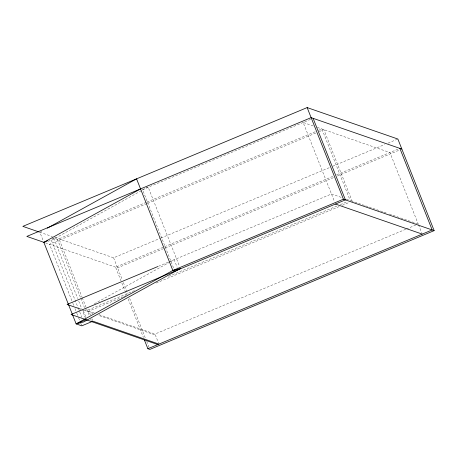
<?xml version="1.0" encoding="UTF-8"?>
<svg xmlns="http://www.w3.org/2000/svg" width="457" height="457" viewBox="0 0 457 457"><rect width="100%" height="100%" fill="white"/><g stroke="black" fill="none" stroke-linecap="round" stroke-linejoin="round"><path stroke-width="0.34" stroke-dasharray="2.29 1.71" d="M41.736 231.225L39.862 232.259L43.346 241.056M47.962 241.25L51.401 240.365L141.87 190.403M142.493 190.061L148.108 186.959L179.612 266.534M94.325 303.808L169.798 262.129M170.421 261.781L174.163 259.713L177.15 267.254M310.629 119.363L142.533 189.592L174.037 269.162M51.927 238.931L53.795 238.154L59.461 240.119L82.043 297.147M146.269 202.337L57.479 239.428L80.546 297.696M146.925 202.057L315.958 131.439M318.586 130.342L321.877 128.965L350.188 200.474M146.937 203.571L49.51 244.278L72.617 302.625M147.594 203.296L315.97 132.953M319.254 131.576L323.859 129.651L352.176 201.166M54.606 237.366L113.582 257.799L160.304 238.28M160.961 238.006L329.434 167.616M332.725 166.245L384.714 144.521M388.004 143.15L397.876 139.025M332.747 176.431L115.575 267.168L121.613 282.415M336.695 174.78L399.252 148.645M333.416 177.67L117.558 267.853L43.843 242.313M337.363 176.019L399.224 150.176M158.499 266.26L168.365 262.141M169.021 261.861L331.474 193.991L341.562 197.487M134.461 290.606L85.79 310.937L84.739 308.292M168.662 276.319L337.694 205.696M340.322 204.599L347.56 201.577M87.773 311.628L123.293 296.787M123.95 296.513L125.921 295.69M156.174 283.049L339.677 206.381M342.31 205.284L349.542 202.262M405.736 229.277L153.838 334.518L98.015 315.176M406.387 229.003L415.602 225.152M313.251 125.978L303.162 122.482L334.461 201.531M317.289 127.377L389.924 152.547L418.275 224.159M346.275 199.121L350.308 200.514M350.982 200.749L365.103 205.644M365.777 205.879L368.468 206.81M369.136 207.044L383.263 211.934M383.937 212.168L386.628 213.099M389.313 214.03L417.561 223.821M39.65 232.185L52.424 236.612M94.308 313.022L88.909 311.154L90.406 314.924M99.026 314.656L154.974 334.044L158.459 342.836M83.094 310.006L93.308 313.542M418.538 224.821L421.72 232.847M113.582 257.799L122.282 279.787M123.333 282.443L128.063 294.377M129.634 298.358L145.389 338.14M146.703 341.459L149.588 348.754M121.876 283.083L126.6 295.016M128.177 298.992L143.401 337.455M91.897 318.689L92.645 320.574M82.271 297.724L89.269 315.399M90.703 319.026L91.257 320.42M80.809 298.358L84.482 307.63M83.345 310.634L85.83 316.918M53.795 238.154L77.684 298.495M78.735 301.146L85.819 319.049M51.401 240.365L78.438 308.664M78.701 309.326L79.489 311.32M79.752 311.982L81.854 317.284M72.88 303.288L73.925 305.944M74.977 308.595L76.553 312.577M76.816 313.239L78.393 317.215M78.655 317.878L80.489 322.522M80.752 323.185L81.803 325.835"/><path stroke-width="0.69" d="M47.351 228.123L136.569 178.853L172.843 270.464L174.825 271.155M158.956 344.092L92.891 321.202L81.803 325.835L76.136 323.87L43.843 242.313L140.55 188.907M172.843 270.464L180.401 268.522L83.694 321.928L76.136 323.87L172.843 270.464L343.418 199.201L434.15 230.636L397.876 139.025L307.15 107.584L22.85 226.364L38.982 231.956M43.843 242.313L47.574 240.753M157.842 266.534L67.076 304.453L80.529 309.115M76.136 323.87L86.082 319.711M144.452 340.105L147.868 348.725L432.168 229.945L399.875 148.388M434.15 230.636L149.85 349.416L147.868 348.725M401.857 149.073L311.131 117.638L26.832 236.418L44.306 242.473M335.455 204.045L422.217 234.104M157.819 344.572L71.058 314.507L345.406 199.886L313.114 118.323M307.15 107.584L343.418 199.201"/></g></svg>
